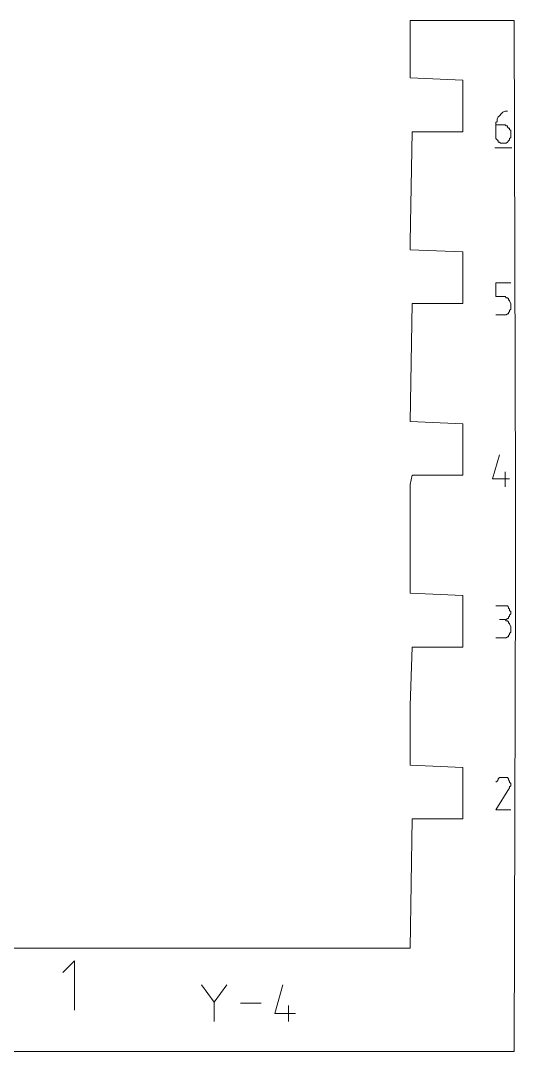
# Model space of a CAD drawing. Header units: centimetres. Extents: x -10.4 to 10.4, y -10.8 to 7.6.
# Drawn here: x 5.27 to 7.71, y -5.59 to -0.5 of the extents above; entities that cross this region are included whole.
import ezdxf
from ezdxf.lldxf.tags import DXFTag

# ---------------------------------------------------------------- set-up
doc = ezdxf.new("R2010")
doc.units = ezdxf.units.CM
doc.header["$MEASUREMENT"] = 0
doc.layers.add('layer 1', color=7, linetype='Continuous')
tags = doc.linetypes.add('New Line246', pattern=[0.2, 0.1, -0.1]).pattern_tags.tags
tags[6:7] = [DXFTag(74, 4), DXFTag(75, 0), DXFTag(340, '0'), DXFTag(46, 1.0), DXFTag(50, 0.0), DXFTag(44, 0.0), DXFTag(45, 0.0)]
tags[4:5] = [DXFTag(74, 4), DXFTag(75, 0), DXFTag(340, '0'), DXFTag(46, 1.0), DXFTag(50, 0.0), DXFTag(44, 0.0), DXFTag(45, 0.0)]
tags = doc.linetypes.add('New Line247', pattern=[0.2, 0.1, -0.1]).pattern_tags.tags
tags[6:7] = [DXFTag(74, 4), DXFTag(75, 0), DXFTag(340, '0'), DXFTag(46, 1.0), DXFTag(50, 0.0), DXFTag(44, 0.0), DXFTag(45, 0.0)]
tags[4:5] = [DXFTag(74, 4), DXFTag(75, 0), DXFTag(340, '0'), DXFTag(46, 1.0), DXFTag(50, 0.0), DXFTag(44, 0.0), DXFTag(45, 0.0)]
tags = doc.linetypes.add('New Line248', pattern=[0.2, 0.1, -0.1]).pattern_tags.tags
tags[6:7] = [DXFTag(74, 4), DXFTag(75, 0), DXFTag(340, '0'), DXFTag(46, 1.0), DXFTag(50, 0.0), DXFTag(44, 0.0), DXFTag(45, 0.0)]
tags[4:5] = [DXFTag(74, 4), DXFTag(75, 0), DXFTag(340, '0'), DXFTag(46, 1.0), DXFTag(50, 0.0), DXFTag(44, 0.0), DXFTag(45, 0.0)]
tags = doc.linetypes.add('New Line249', pattern=[0.2, 0.1, -0.1]).pattern_tags.tags
tags[6:7] = [DXFTag(74, 4), DXFTag(75, 0), DXFTag(340, '0'), DXFTag(46, 1.0), DXFTag(50, 0.0), DXFTag(44, 0.0), DXFTag(45, 0.0)]
tags[4:5] = [DXFTag(74, 4), DXFTag(75, 0), DXFTag(340, '0'), DXFTag(46, 1.0), DXFTag(50, 0.0), DXFTag(44, 0.0), DXFTag(45, 0.0)]
tags = doc.linetypes.add('New Line250', pattern=[0.2, 0.1, -0.1]).pattern_tags.tags
tags[6:7] = [DXFTag(74, 4), DXFTag(75, 0), DXFTag(340, '0'), DXFTag(46, 1.0), DXFTag(50, 0.0), DXFTag(44, 0.0), DXFTag(45, 0.0)]
tags[4:5] = [DXFTag(74, 4), DXFTag(75, 0), DXFTag(340, '0'), DXFTag(46, 1.0), DXFTag(50, 0.0), DXFTag(44, 0.0), DXFTag(45, 0.0)]
tags = doc.linetypes.add('New Line251', pattern=[0.2, 0.1, -0.1]).pattern_tags.tags
tags[6:7] = [DXFTag(74, 4), DXFTag(75, 0), DXFTag(340, '0'), DXFTag(46, 1.0), DXFTag(50, 0.0), DXFTag(44, 0.0), DXFTag(45, 0.0)]
tags[4:5] = [DXFTag(74, 4), DXFTag(75, 0), DXFTag(340, '0'), DXFTag(46, 1.0), DXFTag(50, 0.0), DXFTag(44, 0.0), DXFTag(45, 0.0)]
tags = doc.linetypes.add('New Line252', pattern=[0.2, 0.1, -0.1]).pattern_tags.tags
tags[6:7] = [DXFTag(74, 4), DXFTag(75, 0), DXFTag(340, '0'), DXFTag(46, 1.0), DXFTag(50, 0.0), DXFTag(44, 0.0), DXFTag(45, 0.0)]
tags[4:5] = [DXFTag(74, 4), DXFTag(75, 0), DXFTag(340, '0'), DXFTag(46, 1.0), DXFTag(50, 0.0), DXFTag(44, 0.0), DXFTag(45, 0.0)]
tags = doc.linetypes.add('New Line253', pattern=[0.2, 0.1, -0.1]).pattern_tags.tags
tags[6:7] = [DXFTag(74, 4), DXFTag(75, 0), DXFTag(340, '0'), DXFTag(46, 1.0), DXFTag(50, 0.0), DXFTag(44, 0.0), DXFTag(45, 0.0)]
tags[4:5] = [DXFTag(74, 4), DXFTag(75, 0), DXFTag(340, '0'), DXFTag(46, 1.0), DXFTag(50, 0.0), DXFTag(44, 0.0), DXFTag(45, 0.0)]
tags = doc.linetypes.add('New Line254', pattern=[0.2, 0.1, -0.1]).pattern_tags.tags
tags[6:7] = [DXFTag(74, 4), DXFTag(75, 0), DXFTag(340, '0'), DXFTag(46, 1.0), DXFTag(50, 0.0), DXFTag(44, 0.0), DXFTag(45, 0.0)]
tags[4:5] = [DXFTag(74, 4), DXFTag(75, 0), DXFTag(340, '0'), DXFTag(46, 1.0), DXFTag(50, 0.0), DXFTag(44, 0.0), DXFTag(45, 0.0)]
tags = doc.linetypes.add('New Line255', pattern=[0.2, 0.1, -0.1]).pattern_tags.tags
tags[6:7] = [DXFTag(74, 4), DXFTag(75, 0), DXFTag(340, '0'), DXFTag(46, 1.0), DXFTag(50, 0.0), DXFTag(44, 0.0), DXFTag(45, 0.0)]
tags[4:5] = [DXFTag(74, 4), DXFTag(75, 0), DXFTag(340, '0'), DXFTag(46, 1.0), DXFTag(50, 0.0), DXFTag(44, 0.0), DXFTag(45, 0.0)]
tags = doc.linetypes.add('New Line256', pattern=[0.2, 0.1, -0.1]).pattern_tags.tags
tags[6:7] = [DXFTag(74, 4), DXFTag(75, 0), DXFTag(340, '0'), DXFTag(46, 1.0), DXFTag(50, 0.0), DXFTag(44, 0.0), DXFTag(45, 0.0)]
tags[4:5] = [DXFTag(74, 4), DXFTag(75, 0), DXFTag(340, '0'), DXFTag(46, 1.0), DXFTag(50, 0.0), DXFTag(44, 0.0), DXFTag(45, 0.0)]
tags = doc.linetypes.add('New Line257', pattern=[0.2, 0.1, -0.1]).pattern_tags.tags
tags[6:7] = [DXFTag(74, 4), DXFTag(75, 0), DXFTag(340, '0'), DXFTag(46, 1.0), DXFTag(50, 0.0), DXFTag(44, 0.0), DXFTag(45, 0.0)]
tags[4:5] = [DXFTag(74, 4), DXFTag(75, 0), DXFTag(340, '0'), DXFTag(46, 1.0), DXFTag(50, 0.0), DXFTag(44, 0.0), DXFTag(45, 0.0)]
tags = doc.linetypes.add('New Line258', pattern=[0.2, 0.1, -0.1]).pattern_tags.tags
tags[6:7] = [DXFTag(74, 4), DXFTag(75, 0), DXFTag(340, '0'), DXFTag(46, 1.0), DXFTag(50, 0.0), DXFTag(44, 0.0), DXFTag(45, 0.0)]
tags[4:5] = [DXFTag(74, 4), DXFTag(75, 0), DXFTag(340, '0'), DXFTag(46, 1.0), DXFTag(50, 0.0), DXFTag(44, 0.0), DXFTag(45, 0.0)]
tags = doc.linetypes.add('New Line259', pattern=[0.2, 0.1, -0.1]).pattern_tags.tags
tags[6:7] = [DXFTag(74, 4), DXFTag(75, 0), DXFTag(340, '0'), DXFTag(46, 1.0), DXFTag(50, 0.0), DXFTag(44, 0.0), DXFTag(45, 0.0)]
tags[4:5] = [DXFTag(74, 4), DXFTag(75, 0), DXFTag(340, '0'), DXFTag(46, 1.0), DXFTag(50, 0.0), DXFTag(44, 0.0), DXFTag(45, 0.0)]
tags = doc.linetypes.add('New Line260', pattern=[0.2, 0.1, -0.1]).pattern_tags.tags
tags[6:7] = [DXFTag(74, 4), DXFTag(75, 0), DXFTag(340, '0'), DXFTag(46, 1.0), DXFTag(50, 0.0), DXFTag(44, 0.0), DXFTag(45, 0.0)]
tags[4:5] = [DXFTag(74, 4), DXFTag(75, 0), DXFTag(340, '0'), DXFTag(46, 1.0), DXFTag(50, 0.0), DXFTag(44, 0.0), DXFTag(45, 0.0)]
tags = doc.linetypes.add('New Line261', pattern=[0.2, 0.1, -0.1]).pattern_tags.tags
tags[6:7] = [DXFTag(74, 4), DXFTag(75, 0), DXFTag(340, '0'), DXFTag(46, 1.0), DXFTag(50, 0.0), DXFTag(44, 0.0), DXFTag(45, 0.0)]
tags[4:5] = [DXFTag(74, 4), DXFTag(75, 0), DXFTag(340, '0'), DXFTag(46, 1.0), DXFTag(50, 0.0), DXFTag(44, 0.0), DXFTag(45, 0.0)]
tags = doc.linetypes.add('New Line262', pattern=[0.2, 0.1, -0.1]).pattern_tags.tags
tags[6:7] = [DXFTag(74, 4), DXFTag(75, 0), DXFTag(340, '0'), DXFTag(46, 1.0), DXFTag(50, 0.0), DXFTag(44, 0.0), DXFTag(45, 0.0)]
tags[4:5] = [DXFTag(74, 4), DXFTag(75, 0), DXFTag(340, '0'), DXFTag(46, 1.0), DXFTag(50, 0.0), DXFTag(44, 0.0), DXFTag(45, 0.0)]
tags = doc.linetypes.add('New Line263', pattern=[0.2, 0.1, -0.1]).pattern_tags.tags
tags[6:7] = [DXFTag(74, 4), DXFTag(75, 0), DXFTag(340, '0'), DXFTag(46, 1.0), DXFTag(50, 0.0), DXFTag(44, 0.0), DXFTag(45, 0.0)]
tags[4:5] = [DXFTag(74, 4), DXFTag(75, 0), DXFTag(340, '0'), DXFTag(46, 1.0), DXFTag(50, 0.0), DXFTag(44, 0.0), DXFTag(45, 0.0)]
tags = doc.linetypes.add('New Line264', pattern=[0.2, 0.1, -0.1]).pattern_tags.tags
tags[6:7] = [DXFTag(74, 4), DXFTag(75, 0), DXFTag(340, '0'), DXFTag(46, 1.0), DXFTag(50, 0.0), DXFTag(44, 0.0), DXFTag(45, 0.0)]
tags[4:5] = [DXFTag(74, 4), DXFTag(75, 0), DXFTag(340, '0'), DXFTag(46, 1.0), DXFTag(50, 0.0), DXFTag(44, 0.0), DXFTag(45, 0.0)]
tags = doc.linetypes.add('New Line265', pattern=[0.2, 0.1, -0.1]).pattern_tags.tags
tags[6:7] = [DXFTag(74, 4), DXFTag(75, 0), DXFTag(340, '0'), DXFTag(46, 1.0), DXFTag(50, 0.0), DXFTag(44, 0.0), DXFTag(45, 0.0)]
tags[4:5] = [DXFTag(74, 4), DXFTag(75, 0), DXFTag(340, '0'), DXFTag(46, 1.0), DXFTag(50, 0.0), DXFTag(44, 0.0), DXFTag(45, 0.0)]
tags = doc.linetypes.add('New Line266', pattern=[0.2, 0.1, -0.1]).pattern_tags.tags
tags[6:7] = [DXFTag(74, 4), DXFTag(75, 0), DXFTag(340, '0'), DXFTag(46, 1.0), DXFTag(50, 0.0), DXFTag(44, 0.0), DXFTag(45, 0.0)]
tags[4:5] = [DXFTag(74, 4), DXFTag(75, 0), DXFTag(340, '0'), DXFTag(46, 1.0), DXFTag(50, 0.0), DXFTag(44, 0.0), DXFTag(45, 0.0)]
tags = doc.linetypes.add('New Line267', pattern=[0.2, 0.1, -0.1]).pattern_tags.tags
tags[6:7] = [DXFTag(74, 4), DXFTag(75, 0), DXFTag(340, '0'), DXFTag(46, 1.0), DXFTag(50, 0.0), DXFTag(44, 0.0), DXFTag(45, 0.0)]
tags[4:5] = [DXFTag(74, 4), DXFTag(75, 0), DXFTag(340, '0'), DXFTag(46, 1.0), DXFTag(50, 0.0), DXFTag(44, 0.0), DXFTag(45, 0.0)]
tags = doc.linetypes.add('New Line268', pattern=[0.2, 0.1, -0.1]).pattern_tags.tags
tags[6:7] = [DXFTag(74, 4), DXFTag(75, 0), DXFTag(340, '0'), DXFTag(46, 1.0), DXFTag(50, 0.0), DXFTag(44, 0.0), DXFTag(45, 0.0)]
tags[4:5] = [DXFTag(74, 4), DXFTag(75, 0), DXFTag(340, '0'), DXFTag(46, 1.0), DXFTag(50, 0.0), DXFTag(44, 0.0), DXFTag(45, 0.0)]
tags = doc.linetypes.add('New Line269', pattern=[0.2, 0.1, -0.1]).pattern_tags.tags
tags[6:7] = [DXFTag(74, 4), DXFTag(75, 0), DXFTag(340, '0'), DXFTag(46, 1.0), DXFTag(50, 0.0), DXFTag(44, 0.0), DXFTag(45, 0.0)]
tags[4:5] = [DXFTag(74, 4), DXFTag(75, 0), DXFTag(340, '0'), DXFTag(46, 1.0), DXFTag(50, 0.0), DXFTag(44, 0.0), DXFTag(45, 0.0)]
tags = doc.linetypes.add('New Line270', pattern=[0.2, 0.1, -0.1]).pattern_tags.tags
tags[6:7] = [DXFTag(74, 4), DXFTag(75, 0), DXFTag(340, '0'), DXFTag(46, 1.0), DXFTag(50, 0.0), DXFTag(44, 0.0), DXFTag(45, 0.0)]
tags[4:5] = [DXFTag(74, 4), DXFTag(75, 0), DXFTag(340, '0'), DXFTag(46, 1.0), DXFTag(50, 0.0), DXFTag(44, 0.0), DXFTag(45, 0.0)]
tags = doc.linetypes.add('New Line271', pattern=[0.2, 0.1, -0.1]).pattern_tags.tags
tags[6:7] = [DXFTag(74, 4), DXFTag(75, 0), DXFTag(340, '0'), DXFTag(46, 1.0), DXFTag(50, 0.0), DXFTag(44, 0.0), DXFTag(45, 0.0)]
tags[4:5] = [DXFTag(74, 4), DXFTag(75, 0), DXFTag(340, '0'), DXFTag(46, 1.0), DXFTag(50, 0.0), DXFTag(44, 0.0), DXFTag(45, 0.0)]
tags = doc.linetypes.add('New Line272', pattern=[0.2, 0.1, -0.1]).pattern_tags.tags
tags[6:7] = [DXFTag(74, 4), DXFTag(75, 0), DXFTag(340, '0'), DXFTag(46, 1.0), DXFTag(50, 0.0), DXFTag(44, 0.0), DXFTag(45, 0.0)]
tags[4:5] = [DXFTag(74, 4), DXFTag(75, 0), DXFTag(340, '0'), DXFTag(46, 1.0), DXFTag(50, 0.0), DXFTag(44, 0.0), DXFTag(45, 0.0)]
tags = doc.linetypes.add('New Line273', pattern=[0.2, 0.1, -0.1]).pattern_tags.tags
tags[6:7] = [DXFTag(74, 4), DXFTag(75, 0), DXFTag(340, '0'), DXFTag(46, 1.0), DXFTag(50, 0.0), DXFTag(44, 0.0), DXFTag(45, 0.0)]
tags[4:5] = [DXFTag(74, 4), DXFTag(75, 0), DXFTag(340, '0'), DXFTag(46, 1.0), DXFTag(50, 0.0), DXFTag(44, 0.0), DXFTag(45, 0.0)]
tags = doc.linetypes.add('New Line274', pattern=[0.2, 0.1, -0.1]).pattern_tags.tags
tags[6:7] = [DXFTag(74, 4), DXFTag(75, 0), DXFTag(340, '0'), DXFTag(46, 1.0), DXFTag(50, 0.0), DXFTag(44, 0.0), DXFTag(45, 0.0)]
tags[4:5] = [DXFTag(74, 4), DXFTag(75, 0), DXFTag(340, '0'), DXFTag(46, 1.0), DXFTag(50, 0.0), DXFTag(44, 0.0), DXFTag(45, 0.0)]
tags = doc.linetypes.add('New Line275', pattern=[0.2, 0.1, -0.1]).pattern_tags.tags
tags[6:7] = [DXFTag(74, 4), DXFTag(75, 0), DXFTag(340, '0'), DXFTag(46, 1.0), DXFTag(50, 0.0), DXFTag(44, 0.0), DXFTag(45, 0.0)]
tags[4:5] = [DXFTag(74, 4), DXFTag(75, 0), DXFTag(340, '0'), DXFTag(46, 1.0), DXFTag(50, 0.0), DXFTag(44, 0.0), DXFTag(45, 0.0)]
tags = doc.linetypes.add('New Line276', pattern=[0.2, 0.1, -0.1]).pattern_tags.tags
tags[6:7] = [DXFTag(74, 4), DXFTag(75, 0), DXFTag(340, '0'), DXFTag(46, 1.0), DXFTag(50, 0.0), DXFTag(44, 0.0), DXFTag(45, 0.0)]
tags[4:5] = [DXFTag(74, 4), DXFTag(75, 0), DXFTag(340, '0'), DXFTag(46, 1.0), DXFTag(50, 0.0), DXFTag(44, 0.0), DXFTag(45, 0.0)]
tags = doc.linetypes.add('New Line277', pattern=[0.2, 0.1, -0.1]).pattern_tags.tags
tags[6:7] = [DXFTag(74, 4), DXFTag(75, 0), DXFTag(340, '0'), DXFTag(46, 1.0), DXFTag(50, 0.0), DXFTag(44, 0.0), DXFTag(45, 0.0)]
tags[4:5] = [DXFTag(74, 4), DXFTag(75, 0), DXFTag(340, '0'), DXFTag(46, 1.0), DXFTag(50, 0.0), DXFTag(44, 0.0), DXFTag(45, 0.0)]

msp = doc.modelspace()

# ---------------------------------------------------------------- linework, layer by layer
at = {"layer": 'layer 1', "color": 5, "linetype": 'New Line252', "lineweight": 9}
msp.add_open_spline([(7.44111, -0.49702), (7.44111, -0.49702), (7.19216, -0.49702), (7.19216, -0.49702)], degree=3, dxfattribs=at)
at = {"layer": 'layer 1', "color": 5, "linetype": 'New Line253', "lineweight": 9}
msp.add_open_spline([(7.19216, -0.49702), (7.19216, -0.49702), (7.19216, -0.77994), (7.19216, -0.77994)], degree=3, dxfattribs=at)
at = {"layer": 'layer 1', "color": 5, "linetype": 'New Line251', "lineweight": 9}
msp.add_open_spline([(7.70698, -0.49702), (7.70698, -0.49702), (7.44111, -0.49702), (7.44111, -0.49702)], degree=3, dxfattribs=at)
at = {"layer": 'layer 1', "color": 5, "linetype": 'New Line250', "lineweight": 9}
msp.add_open_spline([(7.71267, -2.81673), (7.71267, -2.81673), (7.70698, -0.49702), (7.70698, -0.49702)], degree=3, dxfattribs=at)
at = {"layer": 'layer 1', "color": 5, "linetype": 'New Line254', "lineweight": 9}
msp.add_open_spline([(7.19216, -0.77994), (7.19216, -0.77994), (7.45249, -0.79132), (7.45249, -0.79132)], degree=3, dxfattribs=at)
at = {"layer": 'layer 1', "color": 5, "linetype": 'New Line255', "lineweight": 9}
msp.add_open_spline([(7.45249, -0.79132), (7.45249, -0.79132), (7.45249, -1.04581), (7.45249, -1.04581)], degree=3, dxfattribs=at)
at = {"layer": 'layer 1', "color": 1, "lineweight": 20}
for points in [[(7.63347, -0.96661), (7.63347, -0.96661), (7.62778, -0.9723), (7.62778, -0.9723)], [(7.64485, -0.95539), (7.64485, -0.95539), (7.63347, -0.96661), (7.63347, -0.96661)], [(7.65039, -0.9497), (7.65039, -0.9497), (7.64485, -0.95539), (7.64485, -0.95539)], [(7.66177, -0.94402), (7.66177, -0.94402), (7.65039, -0.9497), (7.65039, -0.9497)], [(7.67315, -0.94402), (7.67315, -0.94402), (7.66177, -0.94402), (7.66177, -0.94402)], [(7.67315, -0.94402), (7.67315, -0.94402), (7.67315, -0.94402), (7.67315, -0.94402)], [(7.6221, -0.99491), (7.6221, -0.99491), (7.61655, -1.0006), (7.61655, -1.0006)], [(7.61655, -1.0006), (7.61655, -1.0006), (7.61655, -1.01198), (7.61655, -1.01198)], [(7.61655, -1.01198), (7.61655, -1.01198), (7.61655, -1.06856), (7.61655, -1.06856)], [(7.65039, -1.01198), (7.65039, -1.01198), (7.61655, -1.01198), (7.61655, -1.01198)], [(7.62778, -0.9723), (7.62778, -0.9723), (7.6221, -0.98368), (7.6221, -0.98368)], [(7.6221, -0.98368), (7.6221, -0.98368), (7.6221, -0.99491), (7.6221, -0.99491)], [(7.66177, -1.01198), (7.66177, -1.01198), (7.65039, -1.01198), (7.65039, -1.01198)], [(7.66746, -1.01752), (7.66746, -1.01752), (7.66177, -1.01198), (7.66177, -1.01198)], [(7.67315, -1.01752), (7.67315, -1.01752), (7.66746, -1.01752), (7.66746, -1.01752)], [(7.67315, -1.02321), (7.67315, -1.02321), (7.67315, -1.01752), (7.67315, -1.01752)], [(7.61655, -1.06856), (7.61655, -1.06856), (7.61655, -1.06856), (7.61655, -1.06856)], [(7.61655, -1.06856), (7.61655, -1.06856), (7.61655, -1.0741), (7.61655, -1.0741)], [(7.67868, -1.0289), (7.67868, -1.0289), (7.67315, -1.02321), (7.67315, -1.02321)], [(7.68437, -1.0289), (7.68437, -1.0289), (7.67868, -1.0289), (7.67868, -1.0289)], [(7.68437, -1.03458), (7.68437, -1.03458), (7.68437, -1.0289), (7.68437, -1.0289)], [(7.69006, -1.04027), (7.69006, -1.04027), (7.68437, -1.03458), (7.68437, -1.03458)], [(7.69006, -1.05149), (7.69006, -1.05149), (7.69006, -1.04027), (7.69006, -1.04027)], [(7.69006, -1.06856), (7.69006, -1.06856), (7.69006, -1.05149), (7.69006, -1.05149)], [(7.69006, -1.05149), (7.69006, -1.05149), (7.69006, -1.05149), (7.69006, -1.05149)], [(7.69006, -1.0741), (7.69006, -1.0741), (7.69006, -1.06856), (7.69006, -1.06856)], [(7.61655, -1.0741), (7.61655, -1.0741), (7.61655, -1.07979), (7.61655, -1.07979)], [(7.61655, -1.07979), (7.61655, -1.07979), (7.6221, -1.08548), (7.6221, -1.08548)], [(7.6221, -1.08548), (7.6221, -1.08548), (7.62778, -1.09117), (7.62778, -1.09117)], [(7.62778, -1.09117), (7.62778, -1.09117), (7.62778, -1.09686), (7.62778, -1.09686)], [(7.62778, -1.09686), (7.62778, -1.09686), (7.63347, -1.09686), (7.63347, -1.09686)], [(7.63347, -1.09686), (7.63347, -1.09686), (7.63916, -1.10239), (7.63916, -1.10239)], [(7.63916, -1.10239), (7.63916, -1.10239), (7.64485, -1.10239), (7.64485, -1.10239)], [(7.64485, -1.10239), (7.64485, -1.10239), (7.65039, -1.10239), (7.65039, -1.10239)], [(7.65039, -1.10239), (7.65039, -1.10239), (7.65039, -1.10239), (7.65039, -1.10239)], [(7.65039, -1.10239), (7.65039, -1.10239), (7.66177, -1.10239), (7.66177, -1.10239)], [(7.66177, -1.10239), (7.66177, -1.10239), (7.66746, -1.10239), (7.66746, -1.10239)], [(7.66746, -1.10239), (7.66746, -1.10239), (7.67315, -1.09686), (7.67315, -1.09686)], [(7.67315, -1.09686), (7.67315, -1.09686), (7.67868, -1.09117), (7.67868, -1.09117)], [(7.67315, -1.09686), (7.67315, -1.09686), (7.67315, -1.09686), (7.67315, -1.09686)], [(7.67868, -1.09117), (7.67868, -1.09117), (7.68437, -1.08548), (7.68437, -1.08548)], [(7.68437, -1.07979), (7.68437, -1.07979), (7.69006, -1.0741), (7.69006, -1.0741)], [(7.68437, -1.08548), (7.68437, -1.08548), (7.68437, -1.07979), (7.68437, -1.07979)], [(7.61086, -1.12514), (7.61086, -1.12514), (7.69575, -1.12514), (7.69575, -1.12514)], [(7.61655, -1.86061), (7.61655, -1.86061), (7.61655, -1.79265), (7.61655, -1.79265)], [(7.61655, -1.79265), (7.61655, -1.79265), (7.69006, -1.79265), (7.69006, -1.79265)], [(7.65039, -1.86061), (7.65039, -1.86061), (7.61655, -1.86061), (7.61655, -1.86061)], [(7.66177, -1.86061), (7.66177, -1.86061), (7.65039, -1.86061), (7.65039, -1.86061)], [(7.66746, -1.8663), (7.66746, -1.8663), (7.66177, -1.86061), (7.66177, -1.86061)], [(7.67315, -1.8663), (7.67315, -1.8663), (7.66746, -1.8663), (7.66746, -1.8663)], [(7.67868, -1.87199), (7.67868, -1.87199), (7.67315, -1.8663), (7.67315, -1.8663)], [(7.67868, -1.87753), (7.67868, -1.87753), (7.67868, -1.87199), (7.67868, -1.87199)], [(7.68437, -1.87753), (7.68437, -1.87753), (7.67868, -1.87753), (7.67868, -1.87753)], [(7.68437, -1.88322), (7.68437, -1.88322), (7.68437, -1.87753), (7.68437, -1.87753)], [(7.69006, -1.8946), (7.69006, -1.8946), (7.68437, -1.88322), (7.68437, -1.88322)], [(7.67868, -1.93981), (7.67868, -1.93981), (7.68437, -1.93412), (7.68437, -1.93412)], [(7.68437, -1.92857), (7.68437, -1.92857), (7.69006, -1.92289), (7.69006, -1.92289)], [(7.68437, -1.93412), (7.68437, -1.93412), (7.68437, -1.92857), (7.68437, -1.92857)], [(7.69006, -1.90029), (7.69006, -1.90029), (7.69006, -1.8946), (7.69006, -1.8946)], [(7.69006, -1.9172), (7.69006, -1.9172), (7.69006, -1.90029), (7.69006, -1.90029)], [(7.69006, -1.90029), (7.69006, -1.90029), (7.69006, -1.90029), (7.69006, -1.90029)], [(7.69006, -1.92289), (7.69006, -1.92289), (7.69006, -1.9172), (7.69006, -1.9172)], [(7.61655, -1.95118), (7.61655, -1.95118), (7.65039, -1.95118), (7.65039, -1.95118)], [(7.65039, -1.95118), (7.65039, -1.95118), (7.65039, -1.95118), (7.65039, -1.95118)], [(7.65039, -1.95118), (7.65039, -1.95118), (7.66177, -1.95118), (7.66177, -1.95118)], [(7.66177, -1.95118), (7.66177, -1.95118), (7.66746, -1.95118), (7.66746, -1.95118)], [(7.66746, -1.95118), (7.66746, -1.95118), (7.67315, -1.94549), (7.67315, -1.94549)], [(7.67315, -1.94549), (7.67315, -1.94549), (7.67868, -1.94549), (7.67868, -1.94549)], [(7.67868, -1.94549), (7.67868, -1.94549), (7.67868, -1.93981), (7.67868, -1.93981)], [(7.59949, -2.7603), (7.59949, -2.7603), (7.63347, -2.64144), (7.63347, -2.64144)], [(7.66177, -2.79982), (7.66177, -2.79982), (7.66177, -2.72632), (7.66177, -2.72632)], [(7.68437, -2.7603), (7.68437, -2.7603), (7.59949, -2.7603), (7.59949, -2.7603)], [(7.65039, -3.38828), (7.65039, -3.38828), (7.61655, -3.38828), (7.61655, -3.38828)], [(7.66177, -3.38828), (7.66177, -3.38828), (7.65039, -3.38828), (7.65039, -3.38828)], [(7.66746, -3.38828), (7.66746, -3.38828), (7.66177, -3.38828), (7.66177, -3.38828)], [(7.67315, -3.38828), (7.67315, -3.38828), (7.66746, -3.38828), (7.66746, -3.38828)], [(7.67868, -3.39397), (7.67868, -3.39397), (7.67315, -3.38828), (7.67315, -3.38828)], [(7.67868, -3.39951), (7.67868, -3.39951), (7.67868, -3.39397), (7.67868, -3.39397)], [(7.68437, -3.4052), (7.68437, -3.4052), (7.67868, -3.39951), (7.67868, -3.39951)], [(7.68437, -3.41088), (7.68437, -3.41088), (7.68437, -3.4052), (7.68437, -3.4052)], [(7.69006, -3.41657), (7.69006, -3.41657), (7.68437, -3.41088), (7.68437, -3.41088)], [(7.65039, -3.4561), (7.65039, -3.4561), (7.63347, -3.4561), (7.63347, -3.4561)], [(7.63347, -3.4561), (7.63347, -3.4561), (7.65039, -3.4561), (7.65039, -3.4561)], [(7.66177, -3.4561), (7.66177, -3.4561), (7.65039, -3.4561), (7.65039, -3.4561)], [(7.65039, -3.4561), (7.65039, -3.4561), (7.65039, -3.4561), (7.65039, -3.4561)], [(7.65039, -3.4561), (7.65039, -3.4561), (7.66177, -3.4561), (7.66177, -3.4561)], [(7.66746, -3.46179), (7.66746, -3.46179), (7.66177, -3.4561), (7.66177, -3.4561)], [(7.66177, -3.4561), (7.66177, -3.4561), (7.66746, -3.4561), (7.66746, -3.4561)], [(7.66746, -3.4561), (7.66746, -3.4561), (7.67315, -3.45056), (7.67315, -3.45056)], [(7.67315, -3.46179), (7.67315, -3.46179), (7.66746, -3.46179), (7.66746, -3.46179)], [(7.67315, -3.45056), (7.67315, -3.45056), (7.67868, -3.45056), (7.67868, -3.45056)], [(7.67868, -3.46748), (7.67868, -3.46748), (7.67315, -3.46179), (7.67315, -3.46179)], [(7.67868, -3.44487), (7.67868, -3.44487), (7.68437, -3.43918), (7.68437, -3.43918)], [(7.67868, -3.45056), (7.67868, -3.45056), (7.67868, -3.44487), (7.67868, -3.44487)], [(7.68437, -3.43349), (7.68437, -3.43349), (7.69006, -3.4278), (7.69006, -3.4278)], [(7.68437, -3.43918), (7.68437, -3.43918), (7.68437, -3.43349), (7.68437, -3.43349)], [(7.69006, -3.42226), (7.69006, -3.42226), (7.69006, -3.41657), (7.69006, -3.41657)], [(7.69006, -3.4278), (7.69006, -3.4278), (7.69006, -3.42226), (7.69006, -3.42226)], [(7.69006, -3.42226), (7.69006, -3.42226), (7.69006, -3.42226), (7.69006, -3.42226)], [(7.67868, -3.47317), (7.67868, -3.47317), (7.67868, -3.46748), (7.67868, -3.46748)], [(7.68437, -3.47317), (7.68437, -3.47317), (7.67868, -3.47317), (7.67868, -3.47317)], [(7.68437, -3.47885), (7.68437, -3.47885), (7.68437, -3.47317), (7.68437, -3.47317)], [(7.69006, -3.49008), (7.69006, -3.49008), (7.68437, -3.47885), (7.68437, -3.47885)], [(7.69006, -3.49576), (7.69006, -3.49576), (7.69006, -3.49008), (7.69006, -3.49008)], [(7.69006, -3.51268), (7.69006, -3.51268), (7.69006, -3.49576), (7.69006, -3.49576)], [(7.69006, -3.49576), (7.69006, -3.49576), (7.69006, -3.49576), (7.69006, -3.49576)], [(7.69006, -3.51837), (7.69006, -3.51837), (7.69006, -3.51268), (7.69006, -3.51268)], [(7.61655, -3.54666), (7.61655, -3.54666), (7.65039, -3.54666), (7.65039, -3.54666)], [(7.65039, -3.54666), (7.65039, -3.54666), (7.65039, -3.54666), (7.65039, -3.54666)], [(7.65039, -3.54666), (7.65039, -3.54666), (7.66177, -3.54666), (7.66177, -3.54666)], [(7.66177, -3.54666), (7.66177, -3.54666), (7.66746, -3.54666), (7.66746, -3.54666)], [(7.66746, -3.54666), (7.66746, -3.54666), (7.67315, -3.54097), (7.67315, -3.54097)], [(7.67315, -3.54097), (7.67315, -3.54097), (7.67868, -3.54097), (7.67868, -3.54097)], [(7.67868, -3.53544), (7.67868, -3.53544), (7.68437, -3.52975), (7.68437, -3.52975)], [(7.67868, -3.54097), (7.67868, -3.54097), (7.67868, -3.53544), (7.67868, -3.53544)], [(7.68437, -3.52406), (7.68437, -3.52406), (7.69006, -3.51837), (7.69006, -3.51837)], [(7.68437, -3.52975), (7.68437, -3.52975), (7.68437, -3.52406), (7.68437, -3.52406)], [(7.6221, -4.25399), (7.6221, -4.25399), (7.61655, -4.25952), (7.61655, -4.25952)], [(7.62778, -4.2483), (7.62778, -4.2483), (7.6221, -4.25399), (7.6221, -4.25399)], [(7.63347, -4.23692), (7.63347, -4.23692), (7.62778, -4.24261), (7.62778, -4.24261)], [(7.62778, -4.24261), (7.62778, -4.24261), (7.62778, -4.2483), (7.62778, -4.2483)], [(7.63916, -4.23692), (7.63916, -4.23692), (7.63347, -4.23692), (7.63347, -4.23692)], [(7.64485, -4.23692), (7.64485, -4.23692), (7.63916, -4.23692), (7.63916, -4.23692)], [(7.65039, -4.23692), (7.65039, -4.23692), (7.64485, -4.23692), (7.64485, -4.23692)], [(7.65608, -4.23692), (7.65608, -4.23692), (7.65039, -4.23692), (7.65039, -4.23692)], [(7.66746, -4.23692), (7.66746, -4.23692), (7.65608, -4.23692), (7.65608, -4.23692)], [(7.67315, -4.23692), (7.67315, -4.23692), (7.66746, -4.23692), (7.66746, -4.23692)], [(7.67868, -4.24261), (7.67868, -4.24261), (7.67315, -4.23692), (7.67315, -4.23692)], [(7.67315, -4.23692), (7.67315, -4.23692), (7.67315, -4.23692), (7.67315, -4.23692)], [(7.67868, -4.2483), (7.67868, -4.2483), (7.67868, -4.24261), (7.67868, -4.24261)], [(7.68437, -4.25399), (7.68437, -4.25399), (7.67868, -4.2483), (7.67868, -4.2483)], [(7.68437, -4.25952), (7.68437, -4.25952), (7.68437, -4.25399), (7.68437, -4.25399)], [(7.69006, -4.26521), (7.69006, -4.26521), (7.68437, -4.25952), (7.68437, -4.25952)], [(7.68437, -4.28228), (7.68437, -4.28228), (7.69006, -4.27659), (7.69006, -4.27659)], [(7.69006, -4.2709), (7.69006, -4.2709), (7.69006, -4.26521), (7.69006, -4.26521)], [(7.69006, -4.27659), (7.69006, -4.27659), (7.69006, -4.2709), (7.69006, -4.2709)], [(7.61655, -4.39545), (7.61655, -4.39545), (7.68437, -4.28782), (7.68437, -4.28782)], [(7.68437, -4.28782), (7.68437, -4.28782), (7.68437, -4.28228), (7.68437, -4.28228)], [(7.68437, -4.28782), (7.68437, -4.28782), (7.68437, -4.28782), (7.68437, -4.28782)], [(7.68437, -4.28782), (7.68437, -4.28782), (7.68437, -4.28782), (7.68437, -4.28782)], [(7.68437, -4.28782), (7.68437, -4.28782), (7.68437, -4.28782), (7.68437, -4.28782)], [(7.68437, -4.28782), (7.68437, -4.28782), (7.68437, -4.28782), (7.68437, -4.28782)], [(7.68437, -4.28782), (7.68437, -4.28782), (7.68437, -4.28782), (7.68437, -4.28782)], [(7.68437, -4.28782), (7.68437, -4.28782), (7.68437, -4.28782), (7.68437, -4.28782)], [(7.68437, -4.28782), (7.68437, -4.28782), (7.68437, -4.28782), (7.68437, -4.28782)], [(7.68437, -4.28782), (7.68437, -4.28782), (7.68437, -4.28782), (7.68437, -4.28782)], [(7.68437, -4.28782), (7.68437, -4.28782), (7.68437, -4.28782), (7.68437, -4.28782)], [(7.68437, -4.28782), (7.68437, -4.28782), (7.68437, -4.28782), (7.68437, -4.28782)], [(7.68437, -4.28782), (7.68437, -4.28782), (7.68437, -4.28782), (7.68437, -4.28782)], [(7.69006, -4.39545), (7.69006, -4.39545), (7.61655, -4.39545), (7.61655, -4.39545)], [(5.5344, -5.14229), (5.5344, -5.14229), (5.47782, -5.19888), (5.47782, -5.19888)], [(5.5344, -5.38555), (5.5344, -5.38555), (5.5344, -5.14229), (5.5344, -5.14229)], [(6.22467, -5.34588), (6.22467, -5.34588), (6.1624, -5.261), (6.1624, -5.261)], [(6.28694, -5.261), (6.28694, -5.261), (6.22467, -5.34588), (6.22467, -5.34588)], [(6.52452, -5.40248), (6.52452, -5.40248), (6.56418, -5.261), (6.56418, -5.261)], [(6.22467, -5.34019), (6.22467, -5.34019), (6.22467, -5.44214), (6.22467, -5.44214)], [(6.4567, -5.35157), (6.4567, -5.35157), (6.35476, -5.35157), (6.35476, -5.35157)], [(6.59248, -5.44214), (6.59248, -5.44214), (6.59248, -5.36295), (6.59248, -5.36295)], [(6.62631, -5.40248), (6.62631, -5.40248), (6.52452, -5.40248), (6.52452, -5.40248)]]:
    msp.add_open_spline(points, degree=3, dxfattribs=at)
at = {"layer": 'layer 1', "color": 5, "linetype": 'New Line257', "lineweight": 9}
msp.add_open_spline([(7.20354, -1.04581), (7.20354, -1.04581), (7.19216, -1.58906), (7.19216, -1.58906)], degree=3, dxfattribs=at)
at = {"layer": 'layer 1', "color": 5, "linetype": 'New Line256', "lineweight": 9}
msp.add_open_spline([(7.45249, -1.04581), (7.45249, -1.04581), (7.20354, -1.04581), (7.20354, -1.04581)], degree=3, dxfattribs=at)
at = {"layer": 'layer 1', "color": 5, "linetype": 'New Line258', "lineweight": 9}
msp.add_open_spline([(7.19216, -1.58906), (7.19216, -1.58906), (7.19216, -1.62858), (7.19216, -1.62858)], degree=3, dxfattribs=at)
at = {"layer": 'layer 1', "color": 5, "linetype": 'New Line259', "lineweight": 9}
msp.add_open_spline([(7.19216, -1.62858), (7.19216, -1.62858), (7.45249, -1.63996), (7.45249, -1.63996)], degree=3, dxfattribs=at)
at = {"layer": 'layer 1', "color": 5, "linetype": 'New Line260', "lineweight": 9}
msp.add_open_spline([(7.45249, -1.63996), (7.45249, -1.63996), (7.45249, -1.8946), (7.45249, -1.8946)], degree=3, dxfattribs=at)
at = {"layer": 'layer 1', "color": 5, "linetype": 'New Line262', "lineweight": 9}
msp.add_open_spline([(7.20354, -1.8946), (7.20354, -1.8946), (7.19216, -2.47738), (7.19216, -2.47738)], degree=3, dxfattribs=at)
at = {"layer": 'layer 1', "color": 5, "linetype": 'New Line261', "lineweight": 9}
msp.add_open_spline([(7.45249, -1.8946), (7.45249, -1.8946), (7.20354, -1.8946), (7.20354, -1.8946)], degree=3, dxfattribs=at)
at = {"layer": 'layer 1', "color": 5, "linetype": 'New Line263', "lineweight": 9}
msp.add_open_spline([(7.19216, -2.47738), (7.19216, -2.47738), (7.45249, -2.4886), (7.45249, -2.4886)], degree=3, dxfattribs=at)
at = {"layer": 'layer 1', "color": 5, "linetype": 'New Line264', "lineweight": 9}
msp.add_open_spline([(7.45249, -2.4886), (7.45249, -2.4886), (7.45249, -2.74324), (7.45249, -2.74324)], degree=3, dxfattribs=at)
at = {"layer": 'layer 1', "color": 5, "linetype": 'New Line266', "lineweight": 9}
msp.add_open_spline([(7.20354, -2.74324), (7.20354, -2.74324), (7.19216, -2.78859), (7.19216, -2.78859)], degree=3, dxfattribs=at)
at = {"layer": 'layer 1', "color": 5, "linetype": 'New Line265', "lineweight": 9}
msp.add_open_spline([(7.45249, -2.74324), (7.45249, -2.74324), (7.20354, -2.74324), (7.20354, -2.74324)], degree=3, dxfattribs=at)
at = {"layer": 'layer 1', "color": 5, "linetype": 'New Line267', "lineweight": 9}
msp.add_open_spline([(7.19216, -2.78859), (7.19216, -2.78859), (7.19216, -3.326), (7.19216, -3.326)], degree=3, dxfattribs=at)
at = {"layer": 'layer 1', "color": 5, "linetype": 'New Line249', "lineweight": 9}
msp.add_open_spline([(7.71267, -3.04308), (7.71267, -3.04308), (7.71267, -2.81673), (7.71267, -2.81673)], degree=3, dxfattribs=at)
at = {"layer": 'layer 1', "color": 5, "linetype": 'New Line248', "lineweight": 9}
msp.add_open_spline([(7.71267, -3.26942), (7.71267, -3.26942), (7.71267, -3.04308), (7.71267, -3.04308)], degree=3, dxfattribs=at)
at = {"layer": 'layer 1', "color": 5, "linetype": 'New Line247', "lineweight": 9}
msp.add_open_spline([(7.70698, -5.58915), (7.70698, -5.58915), (7.71267, -3.26942), (7.71267, -3.26942)], degree=3, dxfattribs=at)
at = {"layer": 'layer 1', "color": 5, "linetype": 'New Line268', "lineweight": 9}
msp.add_open_spline([(7.19216, -3.326), (7.19216, -3.326), (7.45249, -3.33739), (7.45249, -3.33739)], degree=3, dxfattribs=at)
at = {"layer": 'layer 1', "color": 5, "linetype": 'New Line269', "lineweight": 9}
msp.add_open_spline([(7.45249, -3.33739), (7.45249, -3.33739), (7.45249, -3.59202), (7.45249, -3.59202)], degree=3, dxfattribs=at)
at = {"layer": 'layer 1', "color": 5, "linetype": 'New Line271', "lineweight": 9}
msp.add_open_spline([(7.20354, -3.59202), (7.20354, -3.59202), (7.19216, -3.88049), (7.19216, -3.88049)], degree=3, dxfattribs=at)
at = {"layer": 'layer 1', "color": 5, "linetype": 'New Line270', "lineweight": 9}
msp.add_open_spline([(7.45249, -3.59202), (7.45249, -3.59202), (7.20354, -3.59202), (7.20354, -3.59202)], degree=3, dxfattribs=at)
at = {"layer": 'layer 1', "color": 5, "linetype": 'New Line272', "lineweight": 9}
msp.add_open_spline([(7.19216, -3.88049), (7.19216, -3.88049), (7.19216, -4.17464), (7.19216, -4.17464)], degree=3, dxfattribs=at)
at = {"layer": 'layer 1', "color": 5, "linetype": 'New Line273', "lineweight": 9}
msp.add_open_spline([(7.19216, -4.17464), (7.19216, -4.17464), (7.45249, -4.18603), (7.45249, -4.18603)], degree=3, dxfattribs=at)
at = {"layer": 'layer 1', "color": 5, "linetype": 'New Line274', "lineweight": 9}
msp.add_open_spline([(7.45249, -4.18603), (7.45249, -4.18603), (7.45249, -4.44066), (7.45249, -4.44066)], degree=3, dxfattribs=at)
at = {"layer": 'layer 1', "color": 5, "linetype": 'New Line276', "lineweight": 9}
msp.add_open_spline([(7.20354, -4.44066), (7.20354, -4.44066), (7.19216, -5.08002), (7.19216, -5.08002)], degree=3, dxfattribs=at)
at = {"layer": 'layer 1', "color": 5, "linetype": 'New Line275', "lineweight": 9}
msp.add_open_spline([(7.45249, -4.44066), (7.45249, -4.44066), (7.20354, -4.44066), (7.20354, -4.44066)], degree=3, dxfattribs=at)
at = {"layer": 'layer 1', "color": 5, "linetype": 'New Line277', "lineweight": 9}
msp.add_open_spline([(7.19216, -5.08002), (7.19216, -5.08002), (5.20058, -5.08002), (5.20058, -5.08002)], degree=3, dxfattribs=at)
at = {"layer": 'layer 1', "color": 5, "linetype": 'New Line246', "lineweight": 9}
msp.add_open_spline([(3.13535, -5.58915), (3.13535, -5.58915), (7.70698, -5.58915), (7.70698, -5.58915)], degree=3, dxfattribs=at)

doc.saveas('drawing.dxf')
